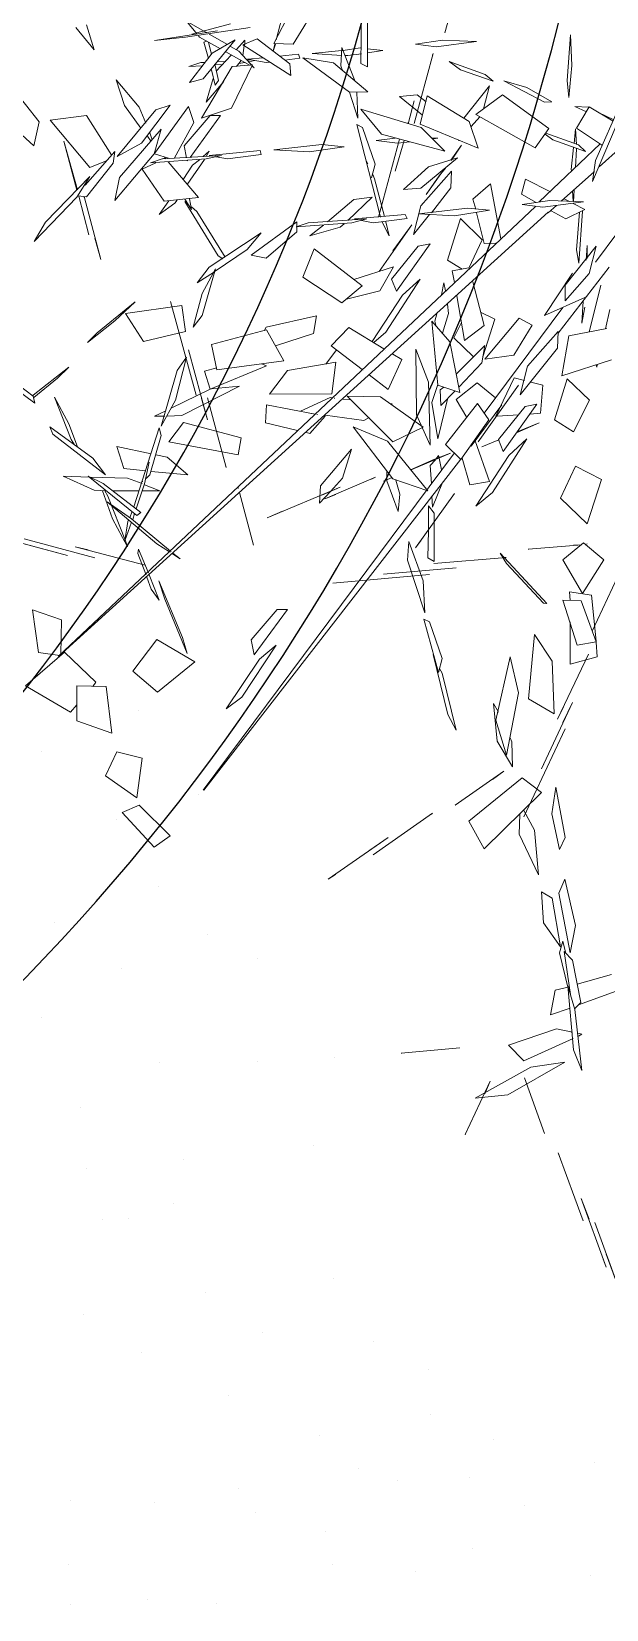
# Model space of a CAD drawing. Header units: metres. Extents: x 42 to 199, y -121 to 268.
# Drawn here: x 115.077 to 115.681, y -82.259 to -80.601 of the extents above; entities that cross this region are included whole.
import ezdxf

# ---------------------------------------------------------------- set-up
doc = ezdxf.new("R2010")
doc.units = ezdxf.units.M
doc.header["$LTSCALE"] = 0.3
doc.layers.get('0').update_dxf_attribs({"color": 8})
doc.layers.add('A-ELEVATION 3', color=8, linetype='Continuous')
for name, color, linetype, lineweight in [('A-Hatch', 8, 'Continuous', 9), ('A-LANDSCAPE', 8, 'Continuous', 5), ('DA HOUSE ARCH LAYOUT', 8, 'Continuous', 9)]:
    doc.layers.add(name, color=color, linetype=linetype, lineweight=lineweight)

# ---------------------------------------------------------------- blocks, each defined once
blk = doc.blocks.new('MUSTER_0')
at = {"color": 8, "linetype": 'Continuous', "transparency": 33554585}
for p, q in [((4.4473, -0.9908), (4.4473, -0.9908)), ((4.3508, -1.0043), (4.3508, -1.0043)), ((4.4118, -1.0718), (4.4118, -1.0718)), ((4.3118, -1.0783), (4.3118, -1.0783)), ((4.4998, -1.1013), (4.4998, -1.1013)), ((4.3043, -1.1313), (4.3043, -1.1313)), ((4.3973, -1.1493), (4.3973, -1.1493)), ((4.2638, -1.1818), (4.2638, -1.1818)), ((4.4788, -1.1798), (4.4788, -1.1798)), ((4.5648, -1.1858), (4.5648, -1.1858)), ((4.1598, -1.2358), (4.1598, -1.2358)), ((4.3288, -1.2253), (4.3288, -1.2253)), ((4.3903, -1.2353), (4.3903, -1.2353)), ((4.0813, -1.2438), (4.0813, -1.2438)), ((4.5813, -1.2438), (4.5813, -1.2438)), ((4.4993, -1.2658), (4.4993, -1.2658)), ((4.3113, -1.2838), (4.3113, -1.2838)), ((4.1068, -1.3063), (4.1068, -1.3063)), ((4.6068, -1.3063), (4.6068, -1.3063)), ((4.3793, -1.3188), (4.3793, -1.3188)), ((4.0218, -1.3358), (4.0218, -1.3358)), ((4.2078, -1.3393), (4.2078, -1.3393)), ((4.2478, -1.3353), (4.2478, -1.3353)), ((4.5218, -1.3358), (4.5218, -1.3358)), ((4.2723, -1.3678), (4.2723, -1.3678)), ((4.0158, -1.3833), (4.0158, -1.3833)), ((4.1353, -1.3868), (4.1353, -1.3868)), ((4.2803, -1.3888), (4.2803, -1.3888)), ((4.3643, -1.3778), (4.3643, -1.3778)), ((3.9033, -1.4303), (3.9033, -1.4303)), ((4.2433, -1.4168), (4.2433, -1.4168)), ((3.9903, -1.4373), (3.9903, -1.4373)), ((4.1948, -1.4388), (4.1948, -1.4388)), ((4.0683, -1.4448), (4.0683, -1.4448)), ((3.9473, -1.4908), (3.9473, -1.4908)), ((4.1318, -1.4968), (4.1318, -1.4968)), ((3.8508, -1.5043), (3.8508, -1.5043)), ((4.0493, -1.5133), (4.0493, -1.5133)), ((3.8118, -1.5783), (3.8118, -1.5783)), ((3.9118, -1.5718), (3.9118, -1.5718)), ((3.8508, -3.5043), (3.8508, -3.5043)), ((3.7563, -3.5328), (3.7563, -3.5328)), ((3.8118, -3.5783), (3.8118, -3.5783)), ((3.8043, -3.6313), (3.8043, -3.6313)), ((3.8973, -3.6493), (3.8973, -3.6493)), ((3.7638, -3.6818), (3.7638, -3.6818)), ((3.8288, -3.7253), (3.8288, -3.7253)), ((3.8903, -3.7353), (3.8903, -3.7353)), ((3.8793, -3.8188), (3.8793, -3.8188)), ((3.9903, -3.9373), (3.9903, -3.9373))]:
    blk.add_line(p, q, dxfattribs=at)
blk = doc.blocks.new('02PTRX29')
at = {"color": 8, "linetype": 'Continuous', "transparency": 33554572}
for p, q in [((0.14175, -0.04617), (0.13682, -0.02783)), ((0.16851, -0.03934), (0.1687, -0.05592)), ((0.19033, -0.04972), (0.18236, -0.03669)), ((0.19109, -0.03909), (0.19659, -0.04959)), ((0.19318, -0.03808), (0.19583, -0.04833)), ((0.16661, -0.05705), (0.16661, -0.04162)), ((0.22487, -0.04757), (0.20418, -0.0444)), ((0.22278, -0.04655), (0.21044, -0.04327)), ((0.22449, -0.04238), (0.21803, -0.04617)), ((0.22449, -0.04238), (0.22107, -0.04655)), ((0.25656, -0.04352), (0.25409, -0.05161)), ((0.25409, -0.05161), (0.25997, -0.0444)), ((0.10152, -0.04681), (0.10114, -0.05655)), ((0.10266, -0.06136), (0.10152, -0.04681)), ((0.13169, -0.04896), (0.14251, -0.04845)), ((0.1446, -0.0506), (0.13169, -0.04896)), ((0.14175, -0.04605), (0.14175, -0.04617)), ((0.14251, -0.04845), (0.15124, -0.04972)), ((0.15124, -0.04972), (0.1446, -0.0506)), ((0.19659, -0.04959), (0.19033, -0.04972)), ((0.20646, -0.04997), (0.19109, -0.05984)), ((0.19147, -0.05604), (0.2019, -0.04807)), ((0.19678, -0.05199), (0.19602, -0.04972)), ((0.19621, -0.04972), (0.19678, -0.05199)), ((0.20646, -0.04997), (0.2019, -0.04807)), ((0.20855, -0.05149), (0.20589, -0.04845)), ((0.20589, -0.04845), (0.20589, -0.04984)), ((0.20589, -0.04984), (0.20608, -0.05022)), ((0.20608, -0.05022), (0.20646, -0.05339)), ((0.21044, -0.05048), (0.20779, -0.05199)), ((0.20893, -0.04833), (0.21633, -0.05263)), ((0.21917, -0.06085), (0.20893, -0.04833)), ((0.21728, -0.04655), (0.21139, -0.04984)), ((0.21367, -0.05124), (0.22031, -0.04757)), ((0.21462, -0.04554), (0.23473, -0.04858)), ((0.21746, -0.04921), (0.21652, -0.05301)), ((0.21746, -0.0544), (0.21898, -0.04908)), ((0.21898, -0.04908), (0.21803, -0.04883)), ((0.22031, -0.04757), (0.22069, -0.04706)), ((0.23473, -0.04858), (0.22487, -0.04757)), ((0.12885, -0.05946), (0.14042, -0.05528)), ((0.14042, -0.05528), (0.13682, -0.05794)), ((0.15162, -0.07514), (0.14555, -0.05275)), ((0.14555, -0.05275), (0.14574, -0.05326)), ((0.16168, -0.05174), (0.16661, -0.05124)), ((0.16661, -0.0525), (0.16168, -0.05174)), ((0.16889, -0.05098), (0.16851, -0.05111)), ((0.16851, -0.05288), (0.17287, -0.05339)), ((0.17439, -0.05174), (0.16889, -0.05098)), ((0.17477, -0.05086), (0.17078, -0.06123)), ((0.18729, -0.05414), (0.1723, -0.06515)), ((0.17287, -0.05339), (0.17382, -0.05339)), ((0.17477, -0.05174), (0.17439, -0.05174)), ((0.17515, -0.05667), (0.17477, -0.05086)), ((0.18426, -0.05275), (0.17477, -0.05174)), ((0.17477, -0.05339), (0.18426, -0.05275)), ((0.17743, -0.05579), (0.18729, -0.05414)), ((0.18824, -0.05427), (0.18862, -0.05301)), ((0.18824, -0.05427), (0.19299, -0.0549)), ((0.19469, -0.05364), (0.18862, -0.05301)), ((0.19906, -0.05566), (0.19773, -0.05554)), ((0.20494, -0.05452), (0.19906, -0.05566)), ((0.20001, -0.05414), (0.20494, -0.05452)), ((0.20456, -0.05541), (0.20266, -0.05503)), ((0.20779, -0.05199), (0.20285, -0.05731)), ((0.20513, -0.0549), (0.20399, -0.05478)), ((0.20418, -0.05655), (0.21196, -0.05225)), ((0.20703, -0.05503), (0.20855, -0.05693)), ((0.215, -0.05845), (0.21025, -0.05326)), ((0.21462, -0.05541), (0.21196, -0.05528)), ((0.21633, -0.05263), (0.22354, -0.06199)), ((0.10209, -0.0668), (0.10114, -0.05655)), ((0.13682, -0.05794), (0.12638, -0.06161)), ((0.12638, -0.06161), (0.12885, -0.05946)), ((0.16642, -0.06502), (0.17743, -0.05579)), ((0.1687, -0.05592), (0.16661, -0.05705)), ((0.17458, -0.05819), (0.17515, -0.05667)), ((0.19109, -0.05984), (0.19147, -0.05604)), ((0.20285, -0.05731), (0.20361, -0.05693)), ((0.21006, -0.07021), (0.20342, -0.05642)), ((0.20987, -0.05693), (0.20342, -0.05642)), ((0.20589, -0.05566), (0.2057, -0.05566)), ((0.20779, -0.05592), (0.20589, -0.05566)), ((0.21974, -0.0735), (0.20987, -0.05693)), ((0.21538, -0.05642), (0.21291, -0.0563)), ((0.21538, -0.05655), (0.21424, -0.06136)), ((0.21538, -0.06287), (0.21652, -0.05794)), ((0.21993, -0.05566), (0.2186, -0.05566)), ((0.22373, -0.05693), (0.21936, -0.05667)), ((0.21993, -0.05566), (0.22373, -0.05693)), ((0.10209, -0.0668), (0.10266, -0.06136)), ((0.10759, -0.06819), (0.11556, -0.06363)), ((0.12296, -0.06148), (0.10987, -0.06831)), ((0.11556, -0.06363), (0.12296, -0.06148)), ((0.12942, -0.07046), (0.12752, -0.06313)), ((0.12752, -0.06313), (0.13568, -0.0735)), ((0.1723, -0.06515), (0.16642, -0.06502)), ((0.16965, -0.0735), (0.1723, -0.06515)), ((0.17002, -0.06515), (0.16965, -0.0735)), ((0.21822, -0.06831), (0.21253, -0.06174)), ((0.21538, -0.06287), (0.21424, -0.06136)), ((0.21822, -0.06831), (0.21595, -0.06072)), ((0.21917, -0.06085), (0.22354, -0.06199)), ((0.24707, -0.06123), (0.23967, -0.06996)), ((0.24441, -0.06945), (0.24707, -0.06123)), ((0.27174, -0.07464), (0.28047, -0.06351)), ((0.09355, -0.08704), (0.08539, -0.06844)), ((0.08786, -0.07439), (0.09564, -0.06983)), ((0.09564, -0.06983), (0.09962, -0.07666)), ((0.09583, -0.06996), (0.09564, -0.07008)), ((0.10019, -0.06971), (0.09583, -0.06996)), ((0.0964, -0.07148), (0.10019, -0.06971)), ((0.10987, -0.06831), (0.10759, -0.06819)), ((0.10854, -0.07679), (0.12334, -0.06604)), ((0.12334, -0.06604), (0.13188, -0.07224)), ((0.13397, -0.07451), (0.14744, -0.06629)), ((0.14744, -0.06629), (0.14972, -0.0754)), ((0.14782, -0.06819), (0.15067, -0.06604)), ((0.15636, -0.06654), (0.14896, -0.07249)), ((0.14934, -0.07641), (0.1687, -0.07059)), ((0.15067, -0.06604), (0.15636, -0.06654)), ((0.15352, -0.07527), (0.15162, -0.06793)), ((0.1687, -0.07059), (0.16206, -0.07856)), ((0.21006, -0.07021), (0.21974, -0.0735)), ((0.22221, -0.07489), (0.22392, -0.06971)), ((0.22392, -0.06971), (0.23473, -0.08476)), ((0.23891, -0.08147), (0.2298, -0.06933)), ((0.2298, -0.06933), (0.23435, -0.07084)), ((0.23967, -0.06996), (0.23758, -0.07502)), ((0.2391, -0.07666), (0.24441, -0.06945)), ((0.2873, -0.06958), (0.27344, -0.08236)), ((0.08767, -0.07401), (0.0926, -0.0716)), ((0.13188, -0.07224), (0.11291, -0.08299)), ((0.13055, -0.07299), (0.1334, -0.07616)), ((0.13112, -0.08311), (0.13397, -0.07451)), ((0.14972, -0.0754), (0.13112, -0.08311)), ((0.15352, -0.07477), (0.15352, -0.07514)), ((0.16243, -0.10513), (0.17002, -0.07552)), ((0.16813, -0.07641), (0.17002, -0.07552)), ((0.22335, -0.08602), (0.21367, -0.07261)), ((0.21367, -0.07261), (0.2169, -0.07261)), ((0.22525, -0.08236), (0.2169, -0.07261)), ((0.22221, -0.07489), (0.22847, -0.0864)), ((0.23435, -0.07084), (0.24669, -0.08577)), ((0.2484, -0.08539), (0.25656, -0.07261)), ((0.26813, -0.07413), (0.25542, -0.08931)), ((0.25656, -0.07261), (0.26813, -0.07413)), ((0.27344, -0.08236), (0.27174, -0.07464)), ((0.08691, -0.0759), (0.0945, -0.09374)), ((0.09962, -0.07666), (0.09127, -0.08223)), ((0.09678, -0.08413), (0.10721, -0.08046)), ((0.10949, -0.07831), (0.09905, -0.08198)), ((0.09962, -0.08185), (0.1, -0.07692)), ((0.1, -0.07692), (0.10038, -0.0816)), ((0.10721, -0.08046), (0.10968, -0.07856)), ((0.11291, -0.08299), (0.10854, -0.07679)), ((0.1372, -0.08058), (0.13739, -0.08058)), ((0.13739, -0.08058), (0.13739, -0.08058)), ((0.14175, -0.084), (0.14934, -0.07641)), ((0.16206, -0.07856), (0.14175, -0.084)), ((0.14555, -0.08008), (0.14403, -0.07983)), ((0.14403, -0.07983), (0.14593, -0.07983)), ((0.15484, -0.08058), (0.15769, -0.09045)), ((0.163, -0.10513), (0.15636, -0.08021)), ((0.15693, -0.08147), (0.16376, -0.08058)), ((0.16376, -0.08058), (0.15769, -0.07983)), ((0.16414, -0.08818), (0.16813, -0.07641)), ((0.24593, -0.09248), (0.23265, -0.07704)), ((0.23265, -0.07704), (0.23492, -0.08489)), ((0.23625, -0.07818), (0.23549, -0.08046)), ((0.23587, -0.08096), (0.23701, -0.07919)), ((0.2594, -0.0964), (0.26377, -0.08084)), ((0.26377, -0.08084), (0.25959, -0.09652)), ((0.09241, -0.08906), (0.0852, -0.08261)), ((0.09203, -0.08172), (0.11158, -0.10032)), ((0.09905, -0.08198), (0.09678, -0.08413)), ((0.1, -0.08931), (0.09962, -0.08324)), ((0.10057, -0.08286), (0.10133, -0.08995)), ((0.13644, -0.0821), (0.13985, -0.08691)), ((0.13966, -0.08691), (0.13644, -0.0821)), ((0.15693, -0.08147), (0.15295, -0.08109)), ((0.17401, -0.08261), (0.18122, -0.08185)), ((0.18521, -0.08425), (0.17401, -0.08261)), ((0.19659, -0.08362), (0.18122, -0.08185)), ((0.18521, -0.08425), (0.19659, -0.08362)), ((0.20096, -0.08387), (0.20058, -0.08514)), ((0.21139, -0.08653), (0.20058, -0.08514)), ((0.20096, -0.08387), (0.21728, -0.08539)), ((0.215, -0.0859), (0.21139, -0.08653)), ((0.21822, -0.08653), (0.21329, -0.08539)), ((0.21329, -0.08539), (0.23227, -0.08653)), ((0.21728, -0.08539), (0.21633, -0.08565)), ((0.21822, -0.08577), (0.21728, -0.084)), ((0.21728, -0.084), (0.21917, -0.08577)), ((0.22449, -0.08615), (0.22525, -0.08236)), ((0.22999, -0.0864), (0.23473, -0.08489)), ((0.23473, -0.08489), (0.23492, -0.08489)), ((0.23492, -0.08489), (0.24745, -0.09981)), ((0.24669, -0.08577), (0.23891, -0.08147)), ((0.24745, -0.08413), (0.25694, -0.09488)), ((0.24802, -0.08792), (0.24745, -0.08413)), ((0.0945, -0.09374), (0.09355, -0.08704)), ((0.10456, -0.10007), (0.09393, -0.09058)), ((0.10114, -0.09045), (0.10133, -0.08995)), ((0.13777, -0.08615), (0.14706, -0.08906)), ((0.14953, -0.09589), (0.13777, -0.08615)), ((0.13985, -0.08691), (0.13966, -0.08691)), ((0.13966, -0.09045), (0.14953, -0.10158)), ((0.13985, -0.09577), (0.13966, -0.09045)), ((0.14308, -0.09134), (0.14156, -0.08944)), ((0.14175, -0.08969), (0.14365, -0.09197)), ((0.14706, -0.08906), (0.15503, -0.09627)), ((0.16528, -0.0926), (0.16414, -0.08818)), ((0.16699, -0.08704), (0.16642, -0.08805)), ((0.21822, -0.08653), (0.23606, -0.0878)), ((0.21879, -0.08666), (0.2243, -0.09475)), ((0.22259, -0.08855), (0.22031, -0.08678)), ((0.23037, -0.08742), (0.22069, -0.09893)), ((0.22562, -0.09311), (0.22259, -0.08855)), ((0.2243, -0.08716), (0.22411, -0.08704)), ((0.2243, -0.08716), (0.2243, -0.08704)), ((0.2243, -0.08704), (0.2243, -0.08716)), ((0.23113, -0.08653), (0.23151, -0.08615)), ((0.23208, -0.08653), (0.23151, -0.08615)), ((0.2317, -0.10007), (0.23872, -0.08982)), ((0.23227, -0.08653), (0.23606, -0.0878)), ((0.23435, -0.0878), (0.23872, -0.08982)), ((0.25656, -0.09868), (0.24802, -0.08792)), ((0.24991, -0.08704), (0.25542, -0.08931)), ((0.10797, -0.09703), (0.11594, -0.09298)), ((0.11594, -0.09298), (0.11727, -0.09779)), ((0.12714, -0.0945), (0.12391, -0.11208)), ((0.12714, -0.0945), (0.13283, -0.09943)), ((0.14612, -0.10374), (0.13985, -0.09577)), ((0.14308, -0.09134), (0.14782, -0.09792)), ((0.14782, -0.09792), (0.14365, -0.09197)), ((0.15503, -0.09627), (0.14953, -0.09589)), ((0.16111, -0.105), (0.16433, -0.09286)), ((0.1649, -0.09146), (0.16433, -0.09286)), ((0.24745, -0.09981), (0.24593, -0.09248)), ((0.25959, -0.0988), (0.25542, -0.0921)), ((0.25542, -0.0921), (0.26965, -0.10677)), ((0.07818, -0.0988), (0.09355, -0.11955)), ((0.09697, -0.10272), (0.10076, -0.10083)), ((0.09735, -0.10032), (0.10816, -0.09981)), ((0.11044, -0.10196), (0.09735, -0.10032)), ((0.10038, -0.0964), (0.10057, -0.10019)), ((0.10057, -0.10019), (0.10076, -0.10019)), ((0.10076, -0.10019), (0.10095, -0.09678)), ((0.1019, -0.10019), (0.10361, -0.09931)), ((0.10816, -0.09981), (0.11708, -0.10108)), ((0.11708, -0.10108), (0.11044, -0.10196)), ((0.11727, -0.09779), (0.11253, -0.10045)), ((0.13188, -0.1026), (0.13283, -0.09943)), ((0.17097, -0.09956), (0.16509, -0.0988)), ((0.16509, -0.0988), (0.17287, -0.10627)), ((0.17932, -0.10665), (0.17097, -0.09956)), ((0.21443, -0.11752), (0.22506, -0.10019)), ((0.22069, -0.09893), (0.2317, -0.10007)), ((0.22297, -0.10272), (0.22354, -0.09931)), ((0.22506, -0.09943), (0.22297, -0.10272)), ((0.22506, -0.10019), (0.22411, -0.10108)), ((0.22828, -0.1007), (0.22752, -0.09969)), ((0.22828, -0.1007), (0.23322, -0.10437)), ((0.23322, -0.10437), (0.23018, -0.09994)), ((0.25731, -0.09855), (0.252, -0.11879)), ((0.2558, -0.11082), (0.25902, -0.09842)), ((0.25656, -0.09868), (0.25921, -0.0983)), ((0.25731, -0.09868), (0.25731, -0.09893)), ((0.25845, -0.10045), (0.25902, -0.09842)), ((0.27325, -0.11297), (0.25959, -0.0988)), ((0.10304, -0.10576), (0.09697, -0.10272)), ((0.09773, -0.10323), (0.09886, -0.11993)), ((0.09962, -0.11563), (0.09868, -0.10361)), ((0.10778, -0.1031), (0.10304, -0.10576)), ((0.10608, -0.10146), (0.10873, -0.10374)), ((0.26547, -0.24593), (0.10873, -0.10361)), ((0.11272, -0.10171), (0.26547, -0.2458)), ((0.12752, -0.10298), (0.13454, -0.10234)), ((0.13871, -0.10475), (0.12752, -0.10298)), ((0.12923, -0.1136), (0.13169, -0.10374)), ((0.1298, -0.11246), (0.13682, -0.10563)), ((0.13454, -0.10234), (0.1501, -0.10411)), ((0.13682, -0.10563), (0.14099, -0.11892)), ((0.13871, -0.10475), (0.1501, -0.10411)), ((0.15181, -0.11069), (0.14668, -0.10437)), ((0.14953, -0.10158), (0.15181, -0.11069)), ((0.15446, -0.10437), (0.1539, -0.10563)), ((0.1539, -0.10563), (0.16471, -0.10702)), ((0.17078, -0.10576), (0.15446, -0.10437)), ((0.1668, -0.10576), (0.17154, -0.10702)), ((0.18559, -0.10702), (0.1668, -0.10576)), ((0.17078, -0.10576), (0.16965, -0.10601)), ((0.22126, -0.10336), (0.21215, -0.11803)), ((0.22297, -0.10184), (0.22126, -0.10336)), ((0.15845, -0.11601), (0.15238, -0.10766)), ((0.16281, -0.12258), (0.15238, -0.10766)), ((0.15959, -0.1112), (0.16073, -0.10665)), ((0.15959, -0.1112), (0.16187, -0.10677)), ((0.16471, -0.10702), (0.16851, -0.10627)), ((0.17154, -0.10702), (0.18938, -0.10829)), ((0.17401, -0.10728), (0.17534, -0.10842)), ((0.17534, -0.10842), (0.18502, -0.1112)), ((0.18502, -0.1112), (0.18065, -0.10778)), ((0.18938, -0.10829), (0.18559, -0.10702)), ((0.18919, -0.10993), (0.18919, -0.10665)), ((0.2038, -0.1174), (0.18919, -0.10665)), ((0.18919, -0.10993), (0.19906, -0.11828)), ((0.20513, -0.1155), (0.20058, -0.11019)), ((0.21728, -0.12119), (0.20058, -0.11019)), ((0.26965, -0.10677), (0.27325, -0.11297)), ((0.09564, -0.12322), (0.09336, -0.11449)), ((0.10323, -0.12701), (0.09336, -0.11449)), ((0.09621, -0.11424), (0.09621, -0.11841)), ((0.09659, -0.11892), (0.09621, -0.11424)), ((0.09886, -0.11993), (0.09962, -0.11563)), ((0.12923, -0.1136), (0.12543, -0.11348)), ((0.13416, -0.12157), (0.1298, -0.11246)), ((0.15731, -0.12891), (0.14649, -0.11373)), ((0.14649, -0.11373), (0.15029, -0.11449)), ((0.15029, -0.11449), (0.15883, -0.12499)), ((0.16832, -0.12714), (0.18369, -0.11537)), ((0.18369, -0.11537), (0.18729, -0.12436)), ((0.21538, -0.12246), (0.20513, -0.1155)), ((0.252, -0.11879), (0.2539, -0.11196)), ((0.10551, -0.14232), (0.08919, -0.12119)), ((0.13625, -0.12183), (0.14099, -0.11892)), ((0.17097, -0.12512), (0.15826, -0.12107)), ((0.15826, -0.12107), (0.16262, -0.12878)), ((0.2038, -0.1174), (0.19906, -0.11828)), ((0.2112, -0.11968), (0.2112, -0.11968)), ((0.21291, -0.11854), (0.21443, -0.11752)), ((0.21728, -0.12119), (0.22107, -0.12625)), ((0.09564, -0.12322), (0.10323, -0.13195)), ((0.10987, -0.13663), (0.10095, -0.12309)), ((0.12923, -0.13992), (0.13283, -0.12587)), ((0.13397, -0.1217), (0.13416, -0.12145)), ((0.13947, -0.12233), (0.13416, -0.12145)), ((0.13871, -0.12613), (0.13947, -0.12233)), ((0.14213, -0.12625), (0.14156, -0.12878)), ((0.14213, -0.12625), (0.14289, -0.13005)), ((0.14972, -0.12499), (0.16073, -0.14207)), ((0.15541, -0.13018), (0.14972, -0.12499)), ((0.15883, -0.12499), (0.15731, -0.12891)), ((0.18729, -0.12436), (0.17477, -0.13258)), ((0.21519, -0.1217), (0.21955, -0.13663)), ((0.21955, -0.12967), (0.21519, -0.1217)), ((0.21557, -0.12271), (0.22107, -0.12625)), ((0.09184, -0.12701), (0.09564, -0.14207)), ((0.09697, -0.13093), (0.10987, -0.13663)), ((0.10323, -0.12701), (0.10323, -0.13195)), ((0.13549, -0.14472), (0.13796, -0.13043)), ((0.16509, -0.14498), (0.15541, -0.13018)), ((0.16262, -0.12878), (0.17325, -0.13144)), ((0.16832, -0.12714), (0.17477, -0.13258)), ((0.2224, -0.14042), (0.21955, -0.12967)), ((0.09033, -0.14093), (0.089, -0.13473)), ((0.09697, -0.13397), (0.09792, -0.13916)), ((0.09754, -0.13207), (0.09792, -0.13916)), ((0.10399, -0.1341), (0.12923, -0.168)), ((0.12581, -0.13789), (0.13037, -0.13562)), ((0.14099, -0.13309), (0.14061, -0.13599)), ((0.14061, -0.13599), (0.14251, -0.14232)), ((0.14441, -0.13612), (0.14498, -0.13852)), ((0.22145, -0.16218), (0.22961, -0.1322)), ((0.226, -0.13346), (0.22487, -0.14181)), ((0.226, -0.13346), (0.24403, -0.13599)), ((0.23834, -0.14498), (0.24403, -0.13599)), ((0.241, -0.13233), (0.24745, -0.1384)), ((0.25314, -0.14219), (0.241, -0.13233)), ((0.10209, -0.14321), (0.08995, -0.1408)), ((0.11803, -0.13751), (0.11386, -0.13979)), ((0.11386, -0.13979), (0.11974, -0.1494)), ((0.12904, -0.15067), (0.11803, -0.13751)), ((0.12581, -0.13789), (0.12961, -0.14991)), ((0.13549, -0.14472), (0.12923, -0.13992)), ((0.1389, -0.14384), (0.13644, -0.1389)), ((0.14593, -0.13852), (0.14023, -0.1451)), ((0.14403, -0.15902), (0.14593, -0.13852)), ((0.1446, -0.14017), (0.14498, -0.13852)), ((0.17249, -0.14055), (0.1613, -0.14738)), ((0.17818, -0.14637), (0.17249, -0.14055)), ((0.18388, -0.14245), (0.18293, -0.13675)), ((0.18293, -0.13675), (0.19906, -0.14042)), ((0.19887, -0.14131), (0.19337, -0.15118)), ((0.19887, -0.14131), (0.21652, -0.14599)), ((0.19906, -0.14042), (0.19963, -0.14156)), ((0.2224, -0.14042), (0.21955, -0.13663)), ((0.24745, -0.1384), (0.25618, -0.14536)), ((0.10437, -0.15598), (0.10209, -0.14321)), ((0.10551, -0.14181), (0.11537, -0.15295)), ((0.10551, -0.14181), (0.1057, -0.14713)), ((0.12999, -0.15181), (0.12904, -0.14624)), ((0.12904, -0.14624), (0.13815, -0.15548)), ((0.13264, -0.14991), (0.1389, -0.14384)), ((0.14023, -0.1451), (0.13701, -0.1613)), ((0.16073, -0.14207), (0.16452, -0.14536)), ((0.16832, -0.15396), (0.17818, -0.14637)), ((0.19602, -0.14637), (0.18388, -0.14245)), ((0.21652, -0.14599), (0.21481, -0.15409)), ((0.22487, -0.14181), (0.23834, -0.14498)), ((0.25618, -0.14536), (0.25314, -0.14219)), ((0.08843, -0.15092), (0.10437, -0.15598)), ((0.11765, -0.16206), (0.1057, -0.14713)), ((0.11974, -0.1494), (0.12904, -0.15067)), ((0.14706, -0.15801), (0.15105, -0.14751)), ((0.15105, -0.14751), (0.15086, -0.16851)), ((0.1556, -0.1508), (0.15845, -0.14902)), ((0.1556, -0.1508), (0.15997, -0.16041)), ((0.16073, -0.14776), (0.16073, -0.14776)), ((0.17648, -0.14763), (0.17989, -0.15231)), ((0.19337, -0.15118), (0.21481, -0.15409)), ((0.22392, -0.14763), (0.21784, -0.17015)), ((0.22449, -0.15004), (0.22752, -0.15434)), ((0.22449, -0.15004), (0.22809, -0.16383)), ((0.09298, -0.15244), (0.09317, -0.1532)), ((0.09317, -0.1532), (0.09336, -0.15257)), ((0.11537, -0.15295), (0.11765, -0.16206)), ((0.11955, -0.15662), (0.11632, -0.1575)), ((0.12543, -0.16889), (0.11955, -0.15662)), ((0.1372, -0.15952), (0.12999, -0.15181)), ((0.15997, -0.16041), (0.16604, -0.15573)), ((0.16775, -0.15434), (0.16775, -0.15434)), ((0.17799, -0.1618), (0.17667, -0.15168)), ((0.17667, -0.15168), (0.19223, -0.15434)), ((0.19223, -0.15434), (0.19792, -0.16193)), ((0.19887, -0.15282), (0.20039, -0.15219)), ((0.2169, -0.16028), (0.19887, -0.15282)), ((0.21481, -0.15345), (0.21879, -0.15446)), ((0.2169, -0.16028), (0.21879, -0.15446)), ((0.23265, -0.17218), (0.22752, -0.15434)), ((0.26225, -0.1532), (0.26585, -0.15674)), ((0.27363, -0.16218), (0.26225, -0.1532)), ((0.27363, -0.16256), (0.28787, -0.15168)), ((0.10266, -0.15699), (0.09545, -0.16383)), ((0.10665, -0.17015), (0.10266, -0.15699)), ((0.11424, -0.15801), (0.11044, -0.15902)), ((0.1112, -0.168), (0.11044, -0.15902)), ((0.11822, -0.15902), (0.13112, -0.17711)), ((0.12562, -0.16307), (0.1315, -0.15826)), ((0.1315, -0.15826), (0.13815, -0.16357)), ((0.13701, -0.1613), (0.14403, -0.15902)), ((0.13852, -0.16079), (0.14308, -0.16547)), ((0.14327, -0.16054), (0.14213, -0.15965)), ((0.14308, -0.16547), (0.14327, -0.16054)), ((0.14403, -0.15877), (0.14593, -0.16459)), ((0.14649, -0.17825), (0.14706, -0.15801)), ((0.226, -0.16876), (0.2076, -0.15927)), ((0.2076, -0.15927), (0.21652, -0.16016)), ((0.21652, -0.16016), (0.2169, -0.16028)), ((0.2169, -0.16028), (0.22942, -0.16636)), ((0.26585, -0.15674), (0.27344, -0.16294)), ((0.28388, -0.15674), (0.27306, -0.16471)), ((0.10057, -0.17395), (0.09545, -0.16383)), ((0.12315, -0.18027), (0.11234, -0.16509)), ((0.11613, -0.16585), (0.11234, -0.16509)), ((0.11613, -0.16585), (0.12467, -0.17635)), ((0.12353, -0.16534), (0.1334, -0.1785)), ((0.12505, -0.16357), (0.12505, -0.16357)), ((0.12771, -0.17015), (0.13131, -0.16484)), ((0.13131, -0.16484), (0.14156, -0.17799)), ((0.13473, -0.16939), (0.13815, -0.16357)), ((0.14403, -0.17622), (0.14099, -0.16345)), ((0.14593, -0.16459), (0.14403, -0.17622)), ((0.14877, -0.17243), (0.16243, -0.16269)), ((0.17306, -0.16256), (0.15845, -0.17711)), ((0.15864, -0.16496), (0.15921, -0.16496)), ((0.15921, -0.16496), (0.15864, -0.16496)), ((0.15864, -0.16496), (0.15883, -0.16522)), ((0.16243, -0.16269), (0.17306, -0.16256)), ((0.17439, -0.16345), (0.17192, -0.1637)), ((0.17724, -0.16319), (0.17705, -0.16319)), ((0.17781, -0.16307), (0.17856, -0.16294)), ((0.17799, -0.1618), (0.19792, -0.16193)), ((0.17856, -0.16294), (0.18805, -0.16737)), ((0.19887, -0.16534), (0.18331, -0.16825)), ((0.19925, -0.17104), (0.19887, -0.16534)), ((0.21177, -0.18533), (0.21784, -0.16307)), ((0.21974, -0.16332), (0.21784, -0.17015)), ((0.22809, -0.16383), (0.23265, -0.17218)), ((0.2668, -0.16281), (0.26149, -0.17635)), ((0.26225, -0.17142), (0.2668, -0.16281)), ((0.27306, -0.16471), (0.27363, -0.16256)), ((0.27363, -0.16218), (0.27382, -0.16243)), ((0.10057, -0.17395), (0.10665, -0.17015)), ((0.1112, -0.168), (0.11443, -0.16825)), ((0.11158, -0.17104), (0.1186, -0.17395)), ((0.1186, -0.1742), (0.11158, -0.17104)), ((0.11822, -0.16851), (0.12505, -0.16889)), ((0.12505, -0.16889), (0.12524, -0.16889)), ((0.12524, -0.16889), (0.12543, -0.16889)), ((0.13663, -0.1828), (0.12771, -0.17015)), ((0.15086, -0.16851), (0.14649, -0.17825)), ((0.16775, -0.17028), (0.16604, -0.16939)), ((0.16775, -0.17028), (0.18008, -0.16863)), ((0.18008, -0.16889), (0.18502, -0.17445)), ((0.18046, -0.16889), (0.18008, -0.16889)), ((0.18255, -0.16838), (0.18274, -0.16838)), ((0.18274, -0.16838), (0.18274, -0.16838)), ((0.18331, -0.16825), (0.18502, -0.168)), ((0.189, -0.17357), (0.19925, -0.17104)), ((0.22543, -0.17091), (0.20703, -0.17584)), ((0.23018, -0.17711), (0.22543, -0.17091)), ((0.226, -0.16876), (0.23075, -0.16889)), ((0.23113, -0.16724), (0.23473, -0.16889)), ((0.23151, -0.16889), (0.23473, -0.16889)), ((0.2594, -0.17875), (0.26225, -0.17142)), ((0.12126, -0.18154), (0.11556, -0.17622)), ((0.11556, -0.17622), (0.12657, -0.19343)), ((0.12315, -0.18027), (0.12467, -0.17635)), ((0.12448, -0.17648), (0.12999, -0.17875)), ((0.12448, -0.1766), (0.12524, -0.17686)), ((0.13207, -0.17686), (0.12752, -0.18989)), ((0.15845, -0.17711), (0.14877, -0.17243)), ((0.17116, -0.1723), (0.15845, -0.189)), ((0.16016, -0.17698), (0.17116, -0.1723)), ((0.18502, -0.17445), (0.18615, -0.1742)), ((0.18843, -0.17369), (0.18843, -0.17369)), ((0.20798, -0.18128), (0.20703, -0.17584)), ((0.23265, -0.17509), (0.23322, -0.17268)), ((0.23265, -0.17509), (0.23625, -0.18774)), ((0.24137, -0.19798), (0.23322, -0.17268)), ((0.26737, -0.17471), (0.25048, -0.18774)), ((0.25447, -0.18242), (0.26832, -0.1723)), ((0.26149, -0.17635), (0.26035, -0.17812)), ((0.26832, -0.1723), (0.26737, -0.17471)), ((0.13188, -0.19773), (0.12126, -0.18154)), ((0.14156, -0.17799), (0.13663, -0.1828)), ((0.21917, -0.28869), (0.13871, -0.18065)), ((0.14004, -0.18078), (0.14536, -0.1828)), ((0.14004, -0.18078), (0.15238, -0.18596)), ((0.14365, -0.1823), (0.14384, -0.18154)), ((0.14384, -0.18154), (0.1446, -0.18255)), ((0.14725, -0.1928), (0.16016, -0.17698)), ((0.17173, -0.17951), (0.1816, -0.19128)), ((0.17458, -0.18875), (0.17173, -0.17951)), ((0.20798, -0.18128), (0.23018, -0.17711)), ((0.23075, -0.18204), (0.23435, -0.18128)), ((0.24688, -0.17863), (0.23587, -0.18103)), ((0.2446, -0.18571), (0.24688, -0.17863)), ((0.1, -0.18495), (0.09165, -0.18925)), ((0.1, -0.18495), (0.10475, -0.1952)), ((0.13625, -0.18242), (0.13378, -0.1909)), ((0.21898, -0.28869), (0.13663, -0.18268)), ((0.14289, -0.18609), (0.14365, -0.18242)), ((0.14479, -0.18293), (0.14649, -0.1847)), ((0.14536, -0.1828), (0.15276, -0.18609)), ((0.14649, -0.1847), (0.14612, -0.19052)), ((0.15238, -0.18596), (0.15257, -0.18622)), ((0.16035, -0.18634), (0.16035, -0.18963)), ((0.21196, -0.18483), (0.21177, -0.18533)), ((0.23075, -0.18204), (0.22411, -0.18774)), ((0.22411, -0.18774), (0.23587, -0.1866)), ((0.23796, -0.19065), (0.23644, -0.18369)), ((0.23758, -0.18647), (0.2446, -0.18571)), ((0.25048, -0.18774), (0.25447, -0.18242)), ((0.09621, -0.20342), (0.09165, -0.18925)), ((0.13378, -0.1909), (0.12752, -0.18989)), ((0.14574, -0.19811), (0.14251, -0.19014)), ((0.15845, -0.189), (0.14725, -0.1928)), ((0.1575, -0.18938), (0.15617, -0.19393)), ((0.16035, -0.18963), (0.15674, -0.1995)), ((0.15864, -0.18862), (0.16149, -0.18976)), ((0.16395, -0.18849), (0.16528, -0.18913)), ((0.16395, -0.18849), (0.18027, -0.19545)), ((0.17837, -0.19305), (0.17458, -0.18875)), ((0.17534, -0.19166), (0.19868, -0.20153)), ((0.18122, -0.19419), (0.17534, -0.19166)), ((0.1816, -0.19128), (0.18198, -0.19684)), ((0.20779, -0.19204), (0.20798, -0.19191)), ((0.20798, -0.19191), (0.20798, -0.19204)), ((0.23796, -0.1909), (0.23303, -0.1928)), ((0.23625, -0.18774), (0.23739, -0.18887)), ((0.23796, -0.19065), (0.24062, -0.19862)), ((0.23853, -0.18989), (0.23891, -0.19001)), ((0.24346, -0.18875), (0.23872, -0.19052)), ((0.25124, -0.19052), (0.2391, -0.19975)), ((0.24043, -0.20077), (0.25599, -0.18812)), ((0.25542, -0.18849), (0.24346, -0.18875)), ((0.25599, -0.18812), (0.25124, -0.19052)), ((0.25409, -0.19267), (0.26396, -0.18812)), ((0.25561, -0.18849), (0.26396, -0.18812)), ((0.09621, -0.20342), (0.10475, -0.1952)), ((0.12657, -0.19343), (0.13188, -0.19773)), ((0.13871, -0.19368), (0.15124, -0.21114)), ((0.13871, -0.19368), (0.14118, -0.1971)), ((0.14593, -0.19444), (0.14574, -0.19811)), ((0.15617, -0.19393), (0.15674, -0.1995)), ((0.17667, -0.19406), (0.18027, -0.19545)), ((0.18198, -0.19684), (0.17837, -0.19305)), ((0.20304, -0.21025), (0.2076, -0.19343)), ((0.23303, -0.1928), (0.23853, -0.1928)), ((0.23397, -0.20987), (0.24991, -0.19634)), ((0.23967, -0.1928), (0.24821, -0.1928)), ((0.24991, -0.19634), (0.24213, -0.20178)), ((0.24972, -0.19457), (0.24403, -0.20886)), ((0.24821, -0.20178), (0.25143, -0.1928)), ((0.25067, -0.1928), (0.24972, -0.19457)), ((0.25029, -0.1928), (0.25409, -0.19267)), ((0.14517, -0.20001), (0.14706, -0.1976)), ((0.14517, -0.21544), (0.14517, -0.20001)), ((0.14706, -0.1976), (0.14706, -0.20545)), ((0.19374, -0.19937), (0.19868, -0.20153)), ((0.24213, -0.20178), (0.22961, -0.21215)), ((0.2391, -0.19975), (0.24043, -0.20077)), ((0.24118, -0.20013), (0.24175, -0.20203)), ((0.24194, -0.1995), (0.2427, -0.2014)), ((0.24308, -0.20216), (0.24327, -0.20266)), ((0.24346, -0.21076), (0.24821, -0.20178)), ((0.14706, -0.20545), (0.14706, -0.20557)), ((0.14706, -0.20557), (0.14725, -0.2143)), ((0.24213, -0.20292), (0.24422, -0.20886)), ((0.24327, -0.20266), (0.24422, -0.20886)), ((0.29261, -0.20545), (0.26263, -0.21354)), ((0.09735, -0.2095), (0.0909, -0.21493)), ((0.09678, -0.21), (0.09621, -0.20987)), ((0.10399, -0.21493), (0.09735, -0.2095)), ((0.11499, -0.21152), (0.09792, -0.21013)), ((0.09792, -0.21013), (0.10057, -0.21025)), ((0.11499, -0.21165), (0.11499, -0.21139)), ((0.11499, -0.21139), (0.11499, -0.21152)), ((0.15333, -0.20912), (0.14877, -0.22164)), ((0.15124, -0.21114), (0.14934, -0.20861)), ((0.15333, -0.20912), (0.15371, -0.21506)), ((0.22961, -0.21215), (0.22942, -0.21228)), ((0.22942, -0.21228), (0.22942, -0.21228)), ((0.22999, -0.2124), (0.23397, -0.20987)), ((0.23682, -0.21886), (0.23986, -0.21152)), ((0.26016, -0.21076), (0.23777, -0.21671)), ((0.23986, -0.21152), (0.24005, -0.21291)), ((0.24346, -0.21076), (0.24403, -0.20886)), ((0.27648, -0.20823), (0.2539, -0.2143)), ((0.25599, -0.21177), (0.26016, -0.21076)), ((0.26263, -0.21354), (0.28293, -0.2081)), ((0.09773, -0.22569), (0.0909, -0.21493)), ((0.09773, -0.22569), (0.10399, -0.21493)), ((0.1241, -0.21278), (0.10911, -0.22898)), ((0.11025, -0.22885), (0.12202, -0.21607)), ((0.12202, -0.21607), (0.1241, -0.21278)), ((0.12221, -0.21418), (0.14536, -0.21607)), ((0.12277, -0.21418), (0.12221, -0.21418)), ((0.14517, -0.21544), (0.14725, -0.2143)), ((0.1482, -0.23189), (0.15371, -0.21506)), ((0.22885, -0.21278), (0.22657, -0.21468)), ((0.22657, -0.21468), (0.22904, -0.21304)), ((0.2298, -0.21253), (0.22999, -0.2124)), ((0.2298, -0.21253), (0.2298, -0.21253)), ((0.24005, -0.21291), (0.23758, -0.21949)), ((0.23777, -0.21671), (0.23834, -0.21658)), ((0.08653, -0.2205), (0.0945, -0.23758)), ((0.16149, -0.21949), (0.13815, -0.21746)), ((0.14668, -0.21962), (0.17762, -0.2224)), ((0.14877, -0.22164), (0.1482, -0.23189)), ((0.2334, -0.22164), (0.22581, -0.23986)), ((0.23151, -0.22759), (0.2334, -0.22164)), ((0.23322, -0.22784), (0.23644, -0.21974)), ((0.2372, -0.2205), (0.23587, -0.2243)), ((0.23663, -0.21911), (0.23682, -0.21898)), ((0.23682, -0.21898), (0.23682, -0.21886)), ((0.23758, -0.21949), (0.23739, -0.21974)), ((0.23739, -0.21974), (0.23739, -0.21974)), ((0.09488, -0.22632), (0.09336, -0.241)), ((0.1019, -0.22518), (0.09488, -0.22632)), ((0.10171, -0.22797), (0.1019, -0.22518)), ((0.23587, -0.2243), (0.23322, -0.22784)), ((0.09811, -0.22809), (0.09336, -0.24125)), ((0.10399, -0.22784), (0.09811, -0.22809)), ((0.10399, -0.22784), (0.09943, -0.24226)), ((0.10911, -0.22898), (0.11025, -0.22885)), ((0.20285, -0.24542), (0.19223, -0.23087)), ((0.19223, -0.23087), (0.19545, -0.23087)), ((0.19545, -0.23087), (0.2038, -0.24062)), ((0.2243, -0.24492), (0.23151, -0.22759)), ((0.27382, -0.231), (0.26453, -0.23416)), ((0.27193, -0.24466), (0.27382, -0.231)), ((0.0945, -0.23758), (0.0945, -0.23745)), ((0.10171, -0.24833), (0.10171, -0.2348)), ((0.1427, -0.24656), (0.14668, -0.2348)), ((0.14858, -0.23391), (0.14384, -0.25099)), ((0.14858, -0.23391), (0.14668, -0.2348)), ((0.26453, -0.23416), (0.26472, -0.2453)), ((0.09336, -0.24137), (0.09298, -0.24606)), ((0.09336, -0.24125), (0.09943, -0.24226)), ((0.1074, -0.24745), (0.1131, -0.23884)), ((0.1131, -0.23884), (0.11499, -0.25947)), ((0.19583, -0.24226), (0.20115, -0.24681)), ((0.20684, -0.25896), (0.19583, -0.24226)), ((0.2038, -0.24062), (0.20285, -0.24542)), ((0.22183, -0.24757), (0.23397, -0.24049)), ((0.22581, -0.23986), (0.2243, -0.24492)), ((0.23397, -0.24049), (0.24175, -0.25061)), ((0.10171, -0.24833), (0.09298, -0.24606)), ((0.09602, -0.24568), (0.09583, -0.24517)), ((0.09583, -0.24517), (0.1057, -0.26604)), ((0.10683, -0.26427), (0.1074, -0.24745)), ((0.11822, -0.25757), (0.12088, -0.24606)), ((0.12088, -0.24606), (0.12543, -0.2663)), ((0.14555, -0.2453), (0.1408, -0.26453)), ((0.14384, -0.25099), (0.1427, -0.24656)), ((0.14555, -0.2453), (0.14517, -0.24593)), ((0.20115, -0.24681), (0.21177, -0.26263)), ((0.23378, -0.25731), (0.22183, -0.24757)), ((0.25352, -0.25415), (0.26358, -0.24454)), ((0.26358, -0.24454), (0.2761, -0.25529)), ((0.26472, -0.2453), (0.26472, -0.24542)), ((0.26472, -0.24542), (0.2649, -0.24555)), ((0.2649, -0.24555), (0.26509, -0.24555)), ((0.26509, -0.24555), (0.2649, -0.24555)), ((0.2649, -0.24555), (0.2649, -0.24555)), ((0.27193, -0.24466), (0.26509, -0.24555)), ((0.26547, -0.24593), (0.26547, -0.2458)), ((0.13815, -0.26946), (0.1427, -0.25124)), ((0.1427, -0.25124), (0.14346, -0.24972)), ((0.24175, -0.25061), (0.23378, -0.25731)), ((0.11822, -0.25757), (0.12202, -0.27756)), ((0.25029, -0.25554), (0.2484, -0.27047)), ((0.25959, -0.25529), (0.25029, -0.25554)), ((0.25352, -0.25415), (0.25447, -0.25554)), ((0.25959, -0.25529), (0.25959, -0.26655)), ((0.2761, -0.25529), (0.26168, -0.26377)), ((0.10095, -0.2606), (0.10399, -0.26706)), ((0.11082, -0.28186), (0.10095, -0.2606)), ((0.1057, -0.26604), (0.1038, -0.26212)), ((0.10683, -0.26427), (0.11499, -0.25947)), ((0.12619, -0.26098), (0.12467, -0.26377)), ((0.12619, -0.26098), (0.12505, -0.273)), ((0.21177, -0.26263), (0.20684, -0.25896)), ((0.26168, -0.26377), (0.25959, -0.26136)), ((0.12543, -0.2663), (0.12202, -0.27756)), ((0.1408, -0.26453), (0.13815, -0.26946)), ((0.25959, -0.26655), (0.2484, -0.27047)), ((0.10323, -0.26908), (0.11651, -0.29729)), ((0.12088, -0.27199), (0.12031, -0.27325)), ((0.12012, -0.28122), (0.12505, -0.273)), ((0.12031, -0.27325), (0.12012, -0.28122)), ((0.23872, -0.27844), (0.24688, -0.27642)), ((0.24688, -0.27642), (0.25048, -0.28413)), ((0.10968, -0.27933), (0.11082, -0.28186)), ((0.13852, -0.2935), (0.12296, -0.28262)), ((0.12296, -0.28262), (0.12657, -0.28527)), ((0.23872, -0.27844), (0.24043, -0.29122)), ((0.10627, -0.2878), (0.10323, -0.30387)), ((0.10759, -0.29628), (0.10627, -0.2878)), ((0.11708, -0.28477), (0.11082, -0.28945)), ((0.11708, -0.28477), (0.13416, -0.29868)), ((0.25048, -0.28413), (0.24043, -0.29122)), ((0.11082, -0.28945), (0.12923, -0.30754)), ((0.10759, -0.29628), (0.10513, -0.30779)), ((0.11651, -0.29527), (0.1131, -0.30159)), ((0.11784, -0.29653), (0.11803, -0.30286)), ((0.13834, -0.2935), (0.13852, -0.2935)), ((0.16471, -0.30944), (0.14574, -0.29615)), ((0.14574, -0.29615), (0.14612, -0.29641)), ((0.2298, -0.30336), (0.23967, -0.2935)), ((0.24517, -0.2959), (0.23492, -0.30703)), ((0.23967, -0.2935), (0.24517, -0.2959)), ((0.11177, -0.31589), (0.1131, -0.30159)), ((0.11803, -0.30286), (0.11177, -0.31589)), ((0.12923, -0.30754), (0.13416, -0.29868)), ((0.10323, -0.30387), (0.10513, -0.30779)), ((0.15997, -0.30387), (0.16585, -0.30792)), ((0.15997, -0.30387), (0.17913, -0.31728)), ((0.23492, -0.30703), (0.2298, -0.30336)), ((0.1, -0.33208), (0.10342, -0.31728)), ((0.10342, -0.31728), (0.10532, -0.32171)), ((0.17913, -0.31728), (0.17686, -0.31576)), ((0.10532, -0.32171), (0.10171, -0.34081)), ((0.1074, -0.32335), (0.10475, -0.33891)), ((0.11082, -0.32133), (0.1074, -0.32335)), ((0.11082, -0.32133), (0.11025, -0.33119)), ((0.1, -0.33208), (0.10171, -0.34081)), ((0.11025, -0.33119), (0.10475, -0.33891)), ((0.10399, -0.33714), (0.10304, -0.34106)), ((0.10513, -0.34081), (0.10399, -0.33714)), ((0.0983, -0.35675), (0.10095, -0.34321)), ((0.10361, -0.34043), (0.10095, -0.34321)), ((0.10361, -0.34043), (0.10152, -0.35422)), ((0.10513, -0.34081), (0.10247, -0.35182)), ((0.09943, -0.35093), (0.08843, -0.34777)), ((0.09905, -0.35751), (0.08691, -0.35308)), ((0.10247, -0.35144), (0.10019, -0.35903)), ((0.10057, -0.37193), (0.10247, -0.35144)), ((0.1019, -0.35169), (0.10228, -0.35169)), ((0.10228, -0.35169), (0.10228, -0.35182)), ((0.10228, -0.35182), (0.10646, -0.35283)), ((0.10797, -0.36067), (0.10646, -0.35283)), ((0.0983, -0.35675), (0.10019, -0.35865)), ((0.10797, -0.36067), (0.10171, -0.35852)), ((0.10019, -0.35903), (0.09792, -0.37851)), ((0.09792, -0.36687), (0.09924, -0.36662)), ((0.09792, -0.36687), (0.09905, -0.3675)), ((0.10076, -0.36826), (0.11651, -0.37547)), ((0.10095, -0.36624), (0.10608, -0.36522)), ((0.10608, -0.36522), (0.12145, -0.37041)), ((0.09792, -0.37851), (0.10057, -0.37193)), ((0.11651, -0.37547), (0.12145, -0.37041)), ((0.13701, -0.3713), (0.15579, -0.37294)), ((0.15579, -0.37294), (0.1556, -0.37294)), ((0.11424, -0.3775), (0.10342, -0.37585)), ((0.12164, -0.38635), (0.10342, -0.37585)), ((0.11424, -0.3775), (0.13207, -0.38736)), ((0.11632, -0.38091), (0.10987, -0.39875)), ((0.12733, -0.38192), (0.1353, -0.399)), ((0.12904, -0.38597), (0.12733, -0.38192)), ((0.13207, -0.38736), (0.12164, -0.38635)), ((0.10987, -0.39875), (0.10987, -0.39862)), ((0.13511, -0.39888), (0.1353, -0.399)), ((0.10551, -0.40495), (0.09754, -0.42671)), ((0.10551, -0.40495), (0.10532, -0.40545)), ((0.09811, -0.4195), (0.09014, -0.44151)), ((0.09811, -0.4195), (0.09564, -0.4262)), ((0.09905, -0.42266), (0.09754, -0.42671)), ((0.09374, -0.42721), (0.08311, -0.45644)), ((0.09014, -0.43733), (0.08311, -0.45644)), ((0.09014, -0.44151), (0.09108, -0.43898))]:
    blk.add_line(p, q, dxfattribs=at)
blk = doc.blocks.new('DA HOUSE ARCH LAYOUT')
at = {"layer": 'A-Hatch', "transparency": 33554534}
h = blk.add_hatch(dxfattribs=at)
h.set_pattern_fill('ANSI34', color=8, scale=0.05, angle=135)
h.set_pattern_definition([(180, (143.66595, 80.5253), (-8e-16, -0.9525), []), (180, (143.5072, 80.684), (-8e-16, -0.9525), []), (180, (143.34845, 80.8428), (-8e-16, -0.9525), []), (180, (143.1897, 81.0015), (-8e-16, -0.9525), [])])
h.paths.add_polyline_path([(-4.77, -11.6999), (19.35, -11.7), (19.35, -23.43), (32.0283, -23.43), (32.2446, -21.83), (30.3908, -21.83), (30.3908, -21.93), (29.9908, -21.93), (29.9906, -14.136), (29.9906, -15.135, -0.255571), (30.2109, -14.7322), (30.2208, -12.5299), (29.9908, -12.5299), (29.9908, -5.7602, -0.509998), (30.5975, -5.2899, 0.131852), (31.3505, -5.5096, 0.414214), (32.6508, -4.2093, 0.414214), (31.3505, -2.909, 0.124697), (30.7314, -3.0659, -0.546787), (29.9908, -2.7299), (29.9908, 0.6871), (32.0248, 0.6871), (32.0248, 1.9651), (19.7004, 1.9651, -0.764694), (19.2402, 2.1101), (16.7403, 2.1102), (16.74, -8.5299), (-0.255, -8.5299), (-0.255, -11.6998)])
at = {"layer": 'A-ELEVATION 3', "color": 8}
for points in [[(-4.77, -21.4306), (16.35, -21.4306, 0.414214), (18.35, -19.4306), (18.35, -18.7769)], [(-4.77, -21.6306), (16.35, -21.6306, 0.414214), (18.55, -19.4306), (18.55, -18.7769)]]:
    blk.add_lwpolyline(points, format="xyb", dxfattribs=at)
at = {"layer": 'A-LANDSCAPE', "color": 8, "lineweight": 35, "transparency": 33554457}
for name, p, xscale, yscale, zscale, rotation in [('02PTRX29', (18.8302, -19.823), -3.280133706032684, 3.280133706032683, 3.280133706032684, 359.9999999999996), ('MUSTER_0', (21.268, -16.8874), 1.205351243692543, 1.205351243692543, 1.205351243692543, 251.0061319040827), ('MUSTER_0', (24.0226, -18.5809), 1.205351243692543, 1.205351243692543, 1.205351243692543, 251.0061319040827)]:
    blk.add_blockref(name, p, dxfattribs=dict(at, xscale=xscale, yscale=yscale, zscale=zscale, rotation=rotation))

msp = doc.modelspace()

# ---------------------------------------------------------------- block references
at = {"layer": 'DA HOUSE ARCH LAYOUT'}
msp.add_blockref('DA HOUSE ARCH LAYOUT', (97.1462, -60.628), dxfattribs=at)

doc.saveas('drawing.dxf')
